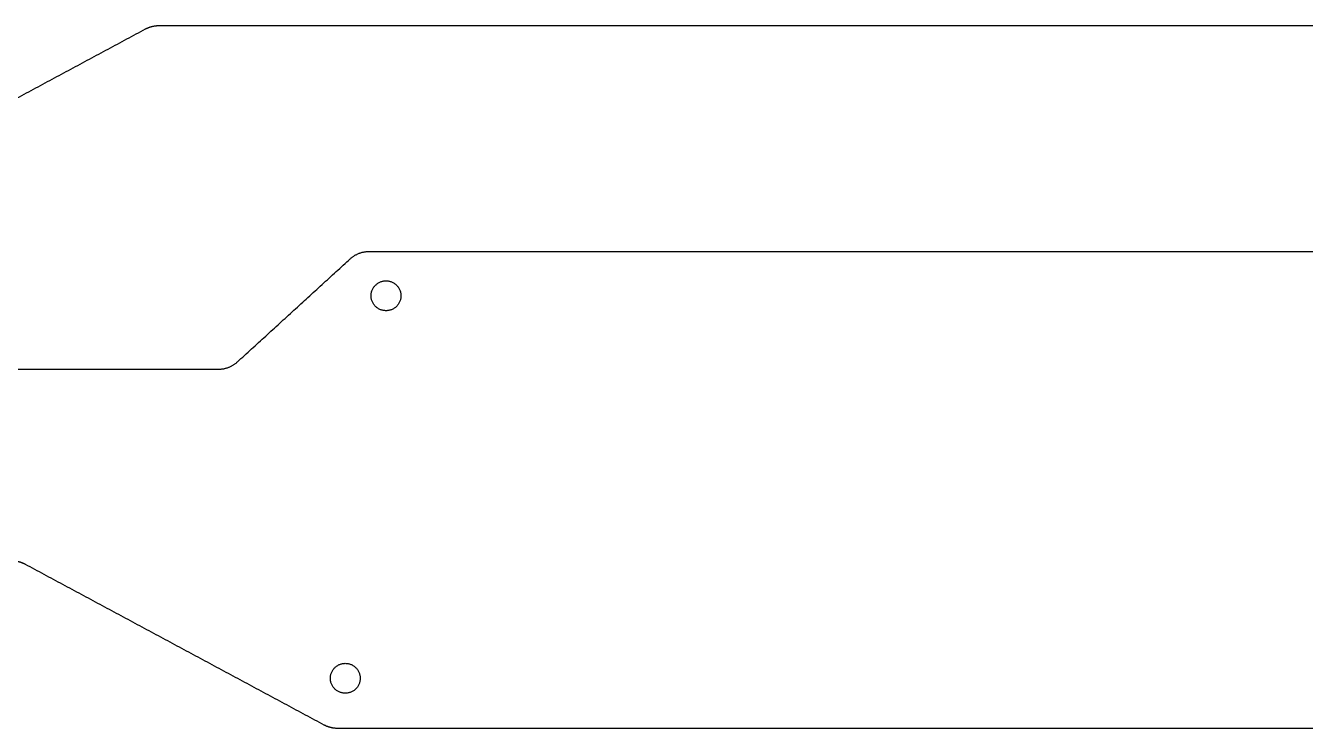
# Model space of a CAD drawing. Header units: inches. Extents: x -37.5 to 58.1, y -26.7 to 54.4.
# Drawn here: x -29.15 to -23.75, y 26.15 to 29.11 of the extents above; entities that cross this region are included whole.
import ezdxf

# ---------------------------------------------------------------- set-up
doc = ezdxf.new("R2010")
doc.units = ezdxf.units.IN
doc.header["$MEASUREMENT"] = 0
doc.layers.add('cut clear acryl', color=1, linetype='Continuous', true_color=0xfb0007)

msp = doc.modelspace()

# ---------------------------------------------------------------- linework, layer by layer
at = {"layer": 'cut clear acryl'}
for points, weights in [([(-28.6453, 29.0994), (-28.6191, 29.1135), (-28.5893, 29.1135)], [1, 0.969742667533, 1]), ([(-27.781, 28.1304), (-27.7471, 28.1613), (-27.7013, 28.1613)], [1, 0.932317881929, 1]), ([(-28.3366, 27.6648), (-28.2908, 27.6648), (-28.257, 27.6957)], [1, 0.932317881932, 1]), ([(-29.1508, 26.8414), (-29.177, 26.8555), (-29.2067, 26.8555)], [1, 0.969742667534, 1]), ([(-27.8351, 26.1501), (-27.8648, 26.1501), (-27.891, 26.1642)], [1, 0.969742667534, 1])]:
    msp.add_rational_spline(points, weights, degree=2, dxfattribs=at)
for points in [[(-28.5893, 29.1135), (-25.5504, 29.1135), (-22.5114, 29.1135)], [(-29.9051, 28.4222), (-29.2752, 28.7608), (-28.6453, 29.0994)], [(-28.257, 27.6957), (-28.019, 27.913), (-27.781, 28.1304)], [(-27.7013, 28.1613), (-24.725, 28.1613), (-21.7487, 28.1613)], [(-27.891, 26.1642), (-28.5209, 26.5028), (-29.1508, 26.8414)], [(-22.0637, 26.1501), (-24.9494, 26.1501), (-27.8351, 26.1501)]]:
    msp.add_open_spline(points, degree=2, dxfattribs=at)
for points, knots in [([(-27.5673, 27.9743), (-27.5673, 28.0373), (-27.6303, 28.0373), (-27.6933, 28.0373), (-27.6933, 27.9743), (-27.6933, 27.9113), (-27.6303, 27.9113), (-27.5673, 27.9113), (-27.5673, 27.9743)], [17269.130969, 17269.130969, 17269.130969, 17271.644243, 17271.644243, 17274.157517, 17274.157517, 17276.670791, 17276.670791, 17279.184065, 17279.184065, 17279.184065]), ([(-27.7391, 26.3615), (-27.7391, 26.4245), (-27.8021, 26.4245), (-27.8651, 26.4245), (-27.8651, 26.3615), (-27.8651, 26.2985), (-27.8021, 26.2985), (-27.7391, 26.2985), (-27.7391, 26.3615)], [17289.237162, 17289.237162, 17289.237162, 17291.750436, 17291.750436, 17294.26371, 17294.26371, 17296.776984, 17296.776984, 17299.290258, 17299.290258, 17299.290258])]:
    msp.add_rational_spline(points, [1, 0.707106781187, 1, 0.707106781187, 1, 0.707106781187, 1, 0.707106781187, 1], degree=2, knots=knots, dxfattribs=at)
msp.add_open_spline([(-35.5858, 27.6648), (-35.2428, 27.6648), (-34.8999, 27.6648), (-31.6183, 27.6648), (-28.3366, 27.6648)], degree=2, knots=[20726.357537, 20726.357537, 20726.357537, 20743.779333, 20743.779333, 24175.971112, 24175.971112, 24175.971112], dxfattribs=at)

doc.saveas('drawing.dxf')
